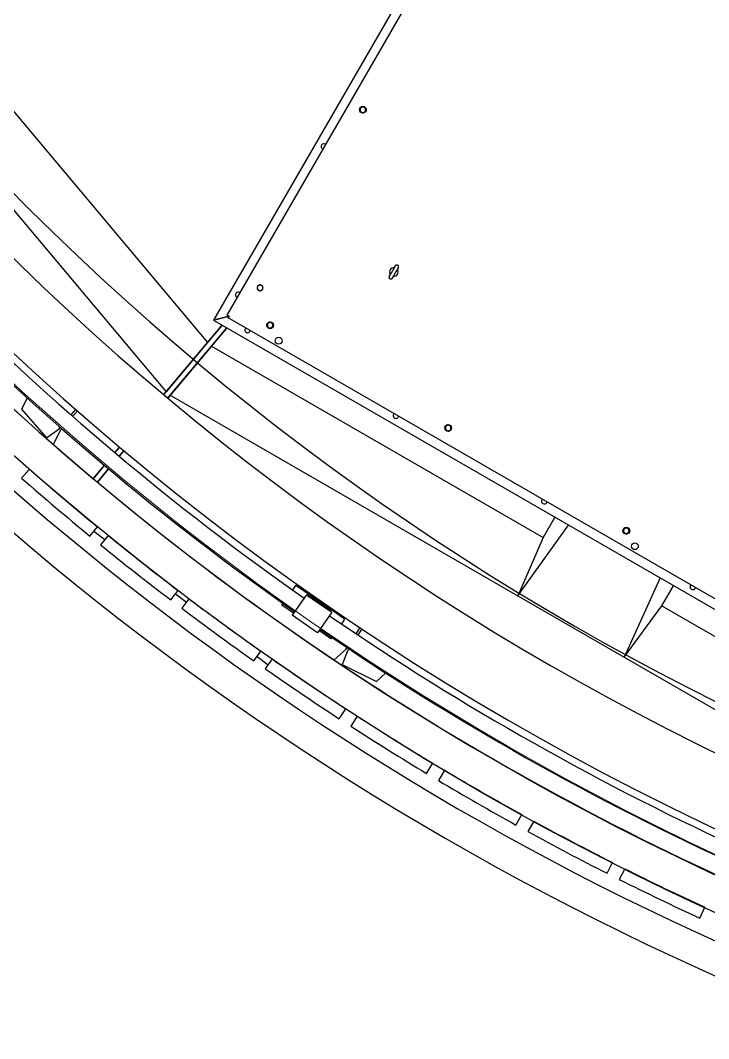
# Model space of a CAD drawing. Header units: millimetres. Extents: x 0 to 59400, y 0 to 42000.
# Drawn here: x 44127 to 46135, y 23433 to 26406 of the extents above; entities that cross this region are included whole.
import ezdxf

# ---------------------------------------------------------------- set-up
doc = ezdxf.new("R2010")
doc.units = ezdxf.units.MM
doc.header["$LTSCALE"] = 100
doc.layers.add('Sketch Geometry', color=7, linetype='Continuous', lineweight=18)
doc.layers.add('Visible', color=7, linetype='Continuous', lineweight=25)

msp = doc.modelspace()

# ---------------------------------------------------------------- linework, layer by layer
at = {"layer": 'Sketch Geometry'}
msp.add_circle((49584.05, 31306.07), 8095.14, dxfattribs=at)
at = {"layer": 'Visible'}
for p, q in [((46040.59, 27868.62), (44690.59, 25530.35)), ((44730.49, 25545.43), (46047.49, 27826.54)), ((45216.81, 25683.76), (45217.58, 25685.09)), ((45217.58, 25685.09), (45217.8, 25684.96)), ((45227.39, 25690.97), (45228.15, 25690.54)), ((45205.08, 25663.44), (45205.84, 25664.77)), ((45205.08, 25663.44), (45205.3, 25663.31)), ((45215.24, 25657.57), (45215.47, 25657.44)), ((45216.24, 25658.77), (45215.47, 25657.44)), ((45227.97, 25679.09), (45227.2, 25677.76)), ((45227.97, 25679.09), (45227.74, 25679.22)), ((45204.89, 25652), (45205.65, 25651.56)), ((44690.59, 25530.35), (44735.68, 25542.43)), ((44735.68, 25542.43), (44690.6, 25530.34)), ((44730.49, 25545.43), (44730.05, 25544.67)), ((44732.64, 25543.17), (44730.05, 25544.67)), ((44730.49, 25545.43), (44735.68, 25542.43)), ((44733.42, 25540.27), (44731.92, 25537.67)), ((44731.92, 25537.67), (44732.68, 25537.23)), ((44733.08, 25543.93), (44732.64, 25543.17)), ((44735.68, 25542.43), (44732.68, 25537.23)), ((47013.79, 24220.23), (44732.68, 25537.23)), ((44734.18, 25539.83), (44733.42, 25540.27)), ((44690.6, 25530.34), (47028.87, 24180.34)), ((44153.69, 25095.31), (44130.59, 25069.01)), ((44329.67, 24900.4), (44351.8, 24927.51)), ((44382.79, 24902.22), (44360.66, 24875.11)), ((44565.73, 24713.83), (44586.86, 24741.73)), ((44930.14, 24757.35), (44920.51, 24743.49)), ((44930.14, 24757.35), (44968.74, 24730.54)), ((44618.75, 24717.58), (44597.62, 24689.68)), ((44892.95, 24703.82), (44890.21, 24699.86)), ((44961.78, 24729.29), (44920.14, 24669.33)), ((44961.78, 24729.29), (45035.7, 24677.95)), ((44965.89, 24726.44), (44968.74, 24730.54)), ((44968.35, 24724.73), (44969.49, 24726.37)), ((44976.13, 24725.41), (44968.74, 24730.54)), ((44974.42, 24722.95), (44969.49, 24726.37)), ((44974.42, 24722.95), (45025.34, 24687.58)), ((44977.84, 24727.87), (44976.13, 24725.41)), ((45027.06, 24690.04), (44976.13, 24725.41)), ((44978.16, 24728.33), (44977.84, 24727.87)), ((44890.21, 24699.86), (44923.88, 24676.47)), ((44923.88, 24676.47), (44924.7, 24675.9)), ((45035.7, 24677.95), (44994.06, 24617.99)), ((45025.34, 24687.58), (45030.27, 24684.16)), ((45027.06, 24690.04), (45028.77, 24692.51)), ((45027.06, 24690.04), (45034.45, 24684.91)), ((45029.09, 24692.97), (45028.77, 24692.51)), ((45029.13, 24682.52), (45030.27, 24684.16)), ((45031.6, 24680.8), (45034.45, 24684.91)), ((45073.05, 24658.1), (45034.45, 24684.91)), ((44994.06, 24617.99), (44920.14, 24669.33)), ((45073.05, 24658.1), (45063.42, 24644.24)), ((44998.63, 24624.56), (44999.45, 24623.99)), ((45033.12, 24600.61), (44999.45, 24623.99)), ((45035.87, 24604.56), (45033.12, 24600.61)), ((44808.41, 24535.96), (44828.52, 24564.61)), ((44861.26, 24541.63), (44841.15, 24512.98)), ((45057.39, 24367.02), (45076.44, 24396.38)), ((45110, 24374.6), (45090.94, 24345.24)), ((45312.34, 24207.22), (45330.31, 24237.26)), ((45364.64, 24216.72), (45346.66, 24186.68)), ((45572.92, 24056.8), (45589.79, 24087.46)), ((45624.84, 24068.18), (45607.97, 24037.51)), ((45838.8, 23915.93), (45854.54, 23947.19)), ((45890.27, 23929.19), (45874.52, 23897.93)), ((46109.61, 23784.81), (46124.21, 23816.62))]:
    msp.add_line(p, q, dxfattribs=at)
at = {"layer": 'Visible', "color": 9, "true_color": 0xc0c0c0}
for p, q in [((43954.46, 26321.2), (44672.63, 25465.32)), ((43799.45, 26218.75), (44552.14, 25321.72)), ((44544.9, 25313.09), (44715.25, 25516.11)), ((44729.32, 25507.98), (44557.16, 25302.81)), ((44715.25, 25516.11), (44672.63, 25465.32)), ((44684.89, 25455.03), (44729.32, 25507.98)), ((44672.63, 25465.32), (44552.14, 25321.72)), ((44564.4, 25311.44), (44684.89, 25455.03)), ((44684.89, 25455.03), (45652.48, 24896.39)), ((44146.78, 25303.39), (44130.05, 25270.68)), ((44552.14, 25321.72), (44544.9, 25313.09)), ((44557.16, 25302.81), (44564.4, 25311.44)), ((44564.4, 25311.44), (45578.5, 24725.94)), ((44130.05, 25270.68), (44203.22, 25187.28)), ((44274.9, 25253.88), (44288.64, 25269.56)), ((44293.16, 25265.6), (44279.41, 25249.92)), ((44203.22, 25187.28), (44239.8, 25213.83)), ((44244.31, 25209.88), (44222.32, 25168.13)), ((44239.8, 25213.83), (44243.06, 25217.56)), ((44247.57, 25213.6), (44244.31, 25209.88)), ((44402.94, 25143.91), (44416.34, 25159.88)), ((44416.34, 25159.88), (44402.94, 25143.91)), ((44428.6, 25149.6), (44415.2, 25133.63)), ((44415.2, 25133.63), (44428.6, 25149.6)), ((44339.21, 25067.96), (44371.9, 25106.91)), ((44371.9, 25106.91), (44339.21, 25067.96)), ((44384.15, 25096.63), (44351.47, 25057.67)), ((44351.47, 25057.67), (44384.15, 25096.63)), ((45686.52, 24955.34), (45652.48, 24896.39)), ((44341.41, 24914.78), (44373.15, 24890.42)), ((45578.5, 24725.94), (45725.88, 24932.62)), ((45652.48, 24896.39), (45578.5, 24725.94)), ((45993.57, 24778.07), (45888.27, 24547.1)), ((45998.89, 24696.39), (46032.93, 24755.34)), ((44579.53, 24732.05), (44611.27, 24707.7)), ((45578.5, 24725.94), (45888.27, 24547.1)), ((45888.27, 24547.1), (45998.89, 24696.39)), ((45998.89, 24696.39), (46966.48, 24137.75)), ((45106.91, 24614.93), (45118.5, 24632.26)), ((45123.49, 24628.93), (45111.9, 24611.6)), ((45042.68, 24538.62), (45077.31, 24570.66)), ((45082.3, 24567.32), (45066.12, 24525.13)), ((45077.31, 24570.66), (45080.07, 24574.78)), ((45085.06, 24571.44), (45082.3, 24567.32)), ((44817.74, 24549.26), (44849.51, 24524.88)), ((45066.12, 24525.13), (45165.62, 24476.03)), ((45888.27, 24547.1), (46902.37, 23961.61)), ((45165.62, 24476.03), (45192.88, 24500.65))]:
    msp.add_line(p, q, dxfattribs=at)
at = {"layer": 'Visible'}
for centre, radius in [((49584.05, 31306.07), 8250), ((45126.22, 26144.87), 10), ((44855.51, 25515.97), 10), ((44880.58, 25470.75), 10), ((45375.12, 25215.97), 10), ((45894.74, 24915.97), 10), ((45919.81, 24870.75), 10)]:
    msp.add_circle(centre, radius, dxfattribs=at)
at = {"layer": 'Visible', "color": 9, "true_color": 0xc0c0c0}
for radius, start, end in [(8420, 322.893014, 246.750813), (8326.9, 335.718532, 246.329235), (7695, 176.716634, 267.758229), (8150, 210.056241, 229.943759), (8150, 230.056241, 249.943759)]:
    msp.add_arc((49584.05, 31306.07), radius, start, end, dxfattribs=at)
at = {"layer": 'Visible'}
for centre, radius, start, end in [((49584.05, 31306.07), 8150, 274.709403, 273.296967), ((49584.05, 31306.07), 8030, 175.790004, 273.30742), ((49584.05, 31306.07), 7830, 176.60031, 267.796899), ((45126.22, 26144.87), 8, 177.87607, 237.87607), ((45126.22, 26144.87), 8, 117.87607, 177.87607), ((45126.22, 26144.87), 8, 237.87607, 297.87607), ((45126.22, 26144.87), 8, 57.87607, 117.87607), ((45126.22, 26144.87), 8, 297.87607, 357.87607), ((45126.22, 26144.87), 8, 357.87607, 57.87607), ((45012.25, 26037.47), 8, 45.45565, 254.54435), ((45216.52, 25671.27), 12.5, 87.64713, 212.35287), ((45216.52, 25671.27), 12.5, 267.64713, 32.35287), ((44826.22, 25625.25), 8, 177.87607, 237.87607), ((44826.22, 25625.25), 8, 117.87607, 177.87607), ((44826.22, 25625.25), 8, 57.87607, 117.87607), ((44826.22, 25625.25), 8, 297.87607, 357.87607), ((44826.22, 25625.25), 8, 357.87607, 57.87607), ((49584.05, 31306.07), 8050.85, 224.978237, 234.9003), ((44762.25, 25604.46), 8, 45.45565, 254.54435), ((44826.22, 25625.25), 8, 237.87607, 297.87607), ((49584.05, 31306.07), 8099.15, 224.978237, 234.90221), ((44789.7, 25501.99), 8, 135.45565, 344.54435), ((44855.51, 25515.97), 8, 128.11971, 188.11971), ((44855.51, 25515.97), 8, 188.11971, 248.11971), ((44855.51, 25515.97), 8, 68.11971, 128.11971), ((44855.51, 25515.97), 8, 248.11971, 308.11971), ((44855.51, 25515.97), 8, 8.11971, 68.11971), ((44855.51, 25515.97), 8, 308.11971, 8.11971), ((45222.71, 25251.99), 8, 135.45565, 344.54435), ((45375.12, 25215.97), 8, 128.11971, 188.11971), ((45375.12, 25215.97), 8, 188.11971, 248.11971), ((45375.12, 25215.97), 8, 68.11971, 128.11971), ((45375.12, 25215.97), 8, 248.11971, 308.11971), ((45375.12, 25215.97), 8, 8.11971, 68.11971), ((45375.12, 25215.97), 8, 308.11971, 8.11971), ((49584.05, 31306.07), 8250, 228.835269, 230.638396), ((49584.05, 31306.07), 8285, 228.834683, 230.638983), ((45655.73, 25001.99), 8, 135.45565, 344.54435), ((45894.74, 24915.97), 8, 128.11971, 188.11971), ((45894.74, 24915.97), 8, 188.11971, 248.11971), ((45894.74, 24915.97), 8, 68.11971, 128.11971), ((45894.74, 24915.97), 8, 8.11971, 68.11971), ((45894.74, 24915.97), 8, 308.11971, 8.11971), ((49584.05, 31306.07), 8250, 230.916194, 232.719321), ((45894.74, 24915.97), 8, 248.11971, 308.11971), ((49584.05, 31306.07), 8285, 230.915607, 232.719908), ((46088.74, 24751.99), 8, 135.45565, 344.54435), ((49584.05, 31306.07), 8250, 232.997119, 234.800246), ((49584.05, 31306.07), 8285, 232.996532, 234.800833), ((49584.05, 31306.07), 8050.85, 235.540809, 245.558841), ((49584.05, 31306.07), 8099.15, 235.5389, 245.560751), ((49584.05, 31306.07), 8250, 235.078044, 236.881171), ((49584.05, 31306.07), 8285, 235.077457, 236.881758), ((49584.05, 31306.07), 8250, 237.158969, 238.962096), ((49584.05, 31306.07), 8285, 237.158382, 238.962682), ((49584.05, 31306.07), 8250, 239.239894, 241.04302), ((49584.05, 31306.07), 8285, 239.239307, 241.043607), ((49584.05, 31306.07), 8250, 241.320818, 243.123945), ((49584.05, 31306.07), 8285, 241.320232, 243.124532), ((49584.05, 31306.07), 8250, 243.401743, 245.20487), ((49584.05, 31306.07), 8285, 243.401157, 245.205457)]:
    msp.add_arc(centre, radius, start, end, dxfattribs=at)
for points, weights in [([(45118.23, 26145.16), (45118.15, 26143.02), (45118.06, 26140.55)], [1, 1.03814443452, 1.0003653387]), ([(45118.06, 26140.55), (45120.15, 26139.23), (45121.97, 26138.09)], [1.0003653387, 1.03814443452, 1]), ([(45118.4, 26149.78), (45118.31, 26147.31), (45118.23, 26145.16)], [1.0003653387, 1.03814443452, 1]), ([(45122.48, 26151.94), (45120.59, 26150.94), (45118.4, 26149.78)], [1, 1.03814443452, 1.0003653387]), ([(45121.97, 26138.09), (45123.79, 26136.95), (45125.88, 26135.64)], [1, 1.03814443452, 1.0003653387]), ([(45126.57, 26154.1), (45124.38, 26152.94), (45122.48, 26151.94)], [1.0003653387, 1.03814443452, 1]), ([(45125.88, 26135.64), (45128.07, 26136.79), (45129.96, 26137.8)], [1.0003653387, 1.03814443452, 1]), ([(45130.48, 26151.64), (45128.66, 26152.78), (45126.57, 26154.1)], [1, 1.03814443452, 1.0003653387]), ([(45129.96, 26137.8), (45131.86, 26138.8), (45134.05, 26139.96)], [1, 1.03814443452, 1.0003653387]), ([(45134.39, 26149.19), (45132.29, 26150.5), (45130.48, 26151.64)], [1.0003653387, 1.03814443452, 1]), ([(45134.05, 26139.96), (45134.14, 26142.43), (45134.22, 26144.57)], [1.0003653387, 1.03814443452, 1]), ([(45134.22, 26144.57), (45134.3, 26146.71), (45134.39, 26149.19)], [1, 1.03814443452, 1.0003653387]), ([(45206.58, 25665.64), (45206.28, 25665.13), (45205.96, 25664.58)], [1.06244661735, 1.03210525676, 1]), ([(45216.01, 25658.78), (45216.33, 25659.33), (45216.62, 25659.84)], [1, 1.03210525676, 1.06244661735]), ([(45217.04, 25683.76), (45216.72, 25683.2), (45216.43, 25682.7)], [1, 1.03210525676, 1.06244661735]), ([(45226.47, 25676.9), (45226.76, 25677.4), (45227.08, 25677.96)], [1.06244661735, 1.03210525676, 1]), ([(44818.23, 25625.55), (44818.15, 25623.41), (44818.06, 25620.93)], [1, 1.03814443452, 1.0003653387]), ([(44818.4, 25630.16), (44818.31, 25627.69), (44818.23, 25625.55)], [1.0003653387, 1.03814443452, 1]), ([(44822.48, 25632.32), (44820.59, 25631.32), (44818.4, 25630.16)], [1, 1.03814443452, 1.0003653387]), ([(44826.57, 25634.48), (44824.38, 25633.33), (44822.48, 25632.32)], [1.0003653387, 1.03814443452, 1]), ([(44830.48, 25632.03), (44828.66, 25633.17), (44826.57, 25634.48)], [1, 1.03814443452, 1.0003653387]), ([(44834.39, 25629.57), (44832.29, 25630.89), (44830.48, 25632.03)], [1.0003653387, 1.03814443452, 1]), ([(44834.05, 25620.34), (44834.14, 25622.81), (44834.22, 25624.96)], [1.0003653387, 1.03814443452, 1]), ([(44834.22, 25624.96), (44834.3, 25627.1), (44834.39, 25629.57)], [1, 1.03814443452, 1.0003653387]), ([(44818.06, 25620.93), (44820.15, 25619.62), (44821.97, 25618.48)], [1.0003653387, 1.03814443452, 1]), ([(44821.97, 25618.48), (44823.79, 25617.34), (44825.88, 25616.02)], [1, 1.03814443452, 1.0003653387]), ([(44825.88, 25616.02), (44828.07, 25617.18), (44829.96, 25618.18)], [1.0003653387, 1.03814443452, 1]), ([(44829.96, 25618.18), (44831.86, 25619.18), (44834.05, 25620.34)], [1, 1.03814443452, 1.0003653387]), ([(44850.57, 25522.26), (44848.88, 25520.94), (44846.93, 25519.41)], [1, 1.03814443452, 1.0003653387]), ([(44846.93, 25519.41), (44847.28, 25516.96), (44847.59, 25514.84)], [1.0003653387, 1.03814443452, 1]), ([(44847.59, 25514.84), (44847.89, 25512.72), (44848.24, 25510.27)], [1, 1.03814443452, 1.0003653387]), ([(44848.24, 25510.27), (44850.54, 25509.35), (44852.52, 25508.55)], [1.0003653387, 1.03814443452, 1]), ([(44854.2, 25525.11), (44852.25, 25523.59), (44850.57, 25522.26)], [1.0003653387, 1.03814443452, 1]), ([(44852.52, 25508.55), (44854.51, 25507.75), (44856.81, 25506.82)], [1, 1.03814443452, 1.0003653387]), ([(44858.49, 25523.39), (44856.5, 25524.19), (44854.2, 25525.11)], [1, 1.03814443452, 1.0003653387]), ([(44856.81, 25506.82), (44858.76, 25508.35), (44860.44, 25509.68)], [1.0003653387, 1.03814443452, 1]), ([(44862.77, 25521.67), (44860.48, 25522.59), (44858.49, 25523.39)], [1.0003653387, 1.03814443452, 1]), ([(44860.44, 25509.68), (44862.13, 25511), (44864.08, 25512.53)], [1, 1.03814443452, 1.0003653387]), ([(44863.43, 25517.1), (44863.12, 25519.22), (44862.77, 25521.67)], [1, 1.03814443452, 1.0003653387]), ([(44864.08, 25512.53), (44863.73, 25514.98), (44863.43, 25517.1)], [1.0003653387, 1.03814443452, 1]), ([(45370.18, 25222.26), (45368.5, 25220.94), (45366.55, 25219.41)], [1, 1.03814443452, 1.0003653387]), ([(45366.55, 25219.41), (45366.9, 25216.96), (45367.2, 25214.84)], [1.0003653387, 1.03814443452, 1]), ([(45367.2, 25214.84), (45367.5, 25212.72), (45367.85, 25210.27)], [1, 1.03814443452, 1.0003653387]), ([(45367.85, 25210.27), (45370.15, 25209.35), (45372.14, 25208.55)], [1.0003653387, 1.03814443452, 1]), ([(45373.82, 25225.11), (45371.87, 25223.59), (45370.18, 25222.26)], [1.0003653387, 1.03814443452, 1]), ([(45372.14, 25208.55), (45374.13, 25207.75), (45376.43, 25206.82)], [1, 1.03814443452, 1.0003653387]), ([(45378.1, 25223.39), (45376.11, 25224.19), (45373.82, 25225.11)], [1, 1.03814443452, 1.0003653387]), ([(45376.43, 25206.82), (45378.37, 25208.35), (45380.06, 25209.68)], [1.0003653387, 1.03814443452, 1]), ([(45382.39, 25221.67), (45380.09, 25222.59), (45378.1, 25223.39)], [1.0003653387, 1.03814443452, 1]), ([(45380.06, 25209.68), (45381.75, 25211), (45383.69, 25212.53)], [1, 1.03814443452, 1.0003653387]), ([(45383.04, 25217.1), (45382.74, 25219.22), (45382.39, 25221.67)], [1, 1.03814443452, 1.0003653387]), ([(45383.69, 25212.53), (45383.34, 25214.98), (45383.04, 25217.1)], [1.0003653387, 1.03814443452, 1]), ([(45889.8, 24922.26), (45888.11, 24920.94), (45886.16, 24919.41)], [1, 1.03814443452, 1.0003653387]), ([(45886.16, 24919.41), (45886.51, 24916.96), (45886.82, 24914.84)], [1.0003653387, 1.03814443452, 1]), ([(45886.82, 24914.84), (45887.12, 24912.72), (45887.47, 24910.27)], [1, 1.03814443452, 1.0003653387]), ([(45893.43, 24925.11), (45891.48, 24923.59), (45889.8, 24922.26)], [1.0003653387, 1.03814443452, 1]), ([(45897.72, 24923.39), (45895.73, 24924.19), (45893.43, 24925.11)], [1, 1.03814443452, 1.0003653387]), ([(45902, 24921.67), (45899.71, 24922.59), (45897.72, 24923.39)], [1.0003653387, 1.03814443452, 1]), ([(45899.68, 24909.68), (45901.36, 24911), (45903.31, 24912.53)], [1, 1.03814443452, 1.0003653387]), ([(45902.66, 24917.1), (45902.35, 24919.22), (45902, 24921.67)], [1, 1.03814443452, 1.0003653387]), ([(45903.31, 24912.53), (45902.96, 24914.98), (45902.66, 24917.1)], [1.0003653387, 1.03814443452, 1]), ([(45887.47, 24910.27), (45889.77, 24909.35), (45891.76, 24908.55)], [1.0003653387, 1.03814443452, 1]), ([(45891.76, 24908.55), (45893.74, 24907.75), (45896.04, 24906.82)], [1, 1.03814443452, 1.0003653387]), ([(45896.04, 24906.82), (45897.99, 24908.35), (45899.68, 24909.68)], [1.0003653387, 1.03814443452, 1])]:
    msp.add_rational_spline(points, weights, degree=2, dxfattribs=at)
for points, knots in [([(45220.19, 25688.25), (45220.19, 25688.25), (45220.19, 25688.24), (45220.15, 25688.14), (45220.06, 25687.96), (45219.73, 25687.29), (45219.41, 25686.69), (45218.55, 25685.06), (45217.96, 25683.97), (45216.58, 25681.48), (45215.78, 25680.05), (45214.07, 25677.04), (45213.16, 25675.45), (45211.33, 25672.27), (45210.4, 25670.68), (45208.63, 25667.66), (45207.78, 25666.24), (45206.27, 25663.72), (45205.59, 25662.62), (45204.51, 25660.89), (45204.09, 25660.24), (45203.75, 25659.73), (45203.68, 25659.64), (45203.65, 25659.6), (45203.65, 25659.6), (45203.65, 25659.6)], [-1.3786972, -1.3786972, -1.3786972, -1.3786972, -1.3401825, -1.3401825, -1.192287, -1.192287, -0.9396867, -0.9396867, -0.637214, -0.637214, -0.3231373, -0.3231373, -0.0061567, -0.0061567, 0.3114634, 0.3114634, 0.6284942, 0.6284942, 0.9427146, 0.9427146, 1.2449499, 1.2449499, 1.357812, 1.357812, 1.3786972, 1.3786972, 1.3786972, 1.3786972]), ([(45227.39, 25690.97), (45226.93, 25691.24), (45226.42, 25691.43), (45225.42, 25691.64), (45224.94, 25691.66), (45224, 25691.59), (45223.6, 25691.49), (45222.8, 25691.22), (45222.5, 25691.05), (45221.96, 25690.72), (45221.77, 25690.57), (45221.46, 25690.3), (45221.34, 25690.19), (45221.12, 25689.96), (45221.03, 25689.86), (45220.77, 25689.55), (45220.66, 25689.4), (45220.34, 25688.97), (45220.15, 25688.69), (45219.72, 25688.04), (45219.48, 25687.67), (45218.95, 25686.82), (45218.65, 25686.35), (45218.16, 25685.56), (45217.98, 25685.27), (45217.8, 25684.97)], [1.57079633, 1.57079633, 1.57079633, 1.57079633, 1.57881416, 1.57881416, 1.58764941, 1.58764941, 1.59920554, 1.59920554, 1.61631913, 1.61631913, 1.6395962, 1.6395962, 1.66681466, 1.66681466, 1.70702306, 1.70702306, 1.80036323, 1.80036323, 1.95742916, 1.95742916, 2.11449509, 2.11449509, 2.27156102, 2.27156102, 2.35612598, 2.35612598, 2.35612598, 2.35612598]), ([(45227.75, 25679.22), (45228.06, 25679.8), (45228.35, 25680.34), (45228.88, 25681.33), (45229.11, 25681.77), (45229.52, 25682.57), (45229.7, 25682.92), (45230, 25683.55), (45230.12, 25683.81), (45230.34, 25684.37), (45230.42, 25684.55), (45230.57, 25685.21), (45230.62, 25685.45), (45230.67, 25686.21), (45230.7, 25686.66), (45230.44, 25687.66), (45230.35, 25687.95), (45229.99, 25688.75), (45229.63, 25689.32), (45228.81, 25690.1), (45228.49, 25690.34), (45228.15, 25690.54)], [-2.35612598, -2.35612598, -2.35612598, -2.35612598, -2.19906005, -2.19906005, -2.04199412, -2.04199412, -1.88492819, -1.88492819, -1.72786226, -1.72786226, -1.65207906, -1.65207906, -1.6205185, -1.6205185, -1.59654689, -1.59654689, -1.58866891, -1.58866891, -1.57668938, -1.57668938, -1.57079633, -1.57079633, -1.57079633, -1.57079633]), ([(45205.3, 25663.31), (45204.98, 25662.73), (45204.69, 25662.2), (45204.17, 25661.21), (45203.93, 25660.77), (45203.52, 25659.97), (45203.35, 25659.62), (45203.04, 25658.98), (45202.92, 25658.73), (45202.71, 25658.16), (45202.63, 25657.98), (45202.48, 25657.33), (45202.42, 25657.09), (45202.38, 25656.32), (45202.35, 25655.88), (45202.6, 25654.87), (45202.69, 25654.59), (45203.05, 25653.79), (45203.41, 25653.21), (45204.24, 25652.44), (45204.55, 25652.2), (45204.89, 25652)], [-2.35612598, -2.35612598, -2.35612598, -2.35612598, -2.19906005, -2.19906005, -2.04199412, -2.04199412, -1.88492819, -1.88492819, -1.72786226, -1.72786226, -1.65207906, -1.65207906, -1.6205185, -1.6205185, -1.59654689, -1.59654689, -1.58866891, -1.58866891, -1.57668938, -1.57668938, -1.57079633, -1.57079633, -1.57079633, -1.57079633]), ([(45205.65, 25651.56), (45206.12, 25651.3), (45206.62, 25651.11), (45207.62, 25650.89), (45208.1, 25650.88), (45209.04, 25650.94), (45209.45, 25651.05), (45210.24, 25651.32), (45210.54, 25651.49), (45211.09, 25651.82), (45211.27, 25651.97), (45211.59, 25652.23), (45211.7, 25652.34), (45211.93, 25652.57), (45212.02, 25652.68), (45212.28, 25652.98), (45212.39, 25653.14), (45212.7, 25653.57), (45212.89, 25653.84), (45213.32, 25654.5), (45213.56, 25654.87), (45214.1, 25655.71), (45214.39, 25656.18), (45214.88, 25656.98), (45215.06, 25657.27), (45215.25, 25657.57)], [1.57079633, 1.57079633, 1.57079633, 1.57079633, 1.57881416, 1.57881416, 1.58764941, 1.58764941, 1.59920554, 1.59920554, 1.61631913, 1.61631913, 1.6395962, 1.6395962, 1.66681466, 1.66681466, 1.70702306, 1.70702306, 1.80036323, 1.80036323, 1.95742916, 1.95742916, 2.11449509, 2.11449509, 2.27156102, 2.27156102, 2.35612598, 2.35612598, 2.35612598, 2.35612598]), ([(45212.85, 25654.29), (45212.85, 25654.29), (45212.86, 25654.3), (45212.9, 25654.39), (45212.99, 25654.58), (45213.32, 25655.24), (45213.63, 25655.85), (45214.5, 25657.48), (45215.09, 25658.56), (45216.47, 25661.06), (45217.27, 25662.48), (45218.97, 25665.49), (45219.88, 25667.09), (45221.72, 25670.27), (45222.65, 25671.86), (45224.42, 25674.87), (45225.26, 25676.29), (45226.78, 25678.81), (45227.45, 25679.91), (45228.53, 25681.64), (45228.95, 25682.3), (45229.3, 25682.8), (45229.37, 25682.9), (45229.39, 25682.93), (45229.39, 25682.94), (45229.39, 25682.94)], [-1.3786972, -1.3786972, -1.3786972, -1.3786972, -1.3401825, -1.3401825, -1.192287, -1.192287, -0.9396867, -0.9396867, -0.637214, -0.637214, -0.3231373, -0.3231373, -0.0061567, -0.0061567, 0.3114634, 0.3114634, 0.6284942, 0.6284942, 0.9427146, 0.9427146, 1.2449499, 1.2449499, 1.357812, 1.357812, 1.3786972, 1.3786972, 1.3786972, 1.3786972])]:
    msp.add_open_spline(points, degree=3, knots=knots, dxfattribs=at)
for points in [[(45209.48, 25669.11), (45208.49, 25668.21), (45207.4, 25667.05), (45206.58, 25665.64)], [(45216.43, 25682.7), (45215.63, 25681.3), (45215.16, 25679.79), (45214.87, 25678.44)], [(45216.62, 25659.84), (45217.42, 25661.24), (45217.88, 25662.75), (45218.18, 25664.09)], [(45223.56, 25673.42), (45224.55, 25674.33), (45225.64, 25675.49), (45226.47, 25676.9)]]:
    msp.add_open_spline(points, degree=3, dxfattribs=at)

doc.saveas('drawing.dxf')
